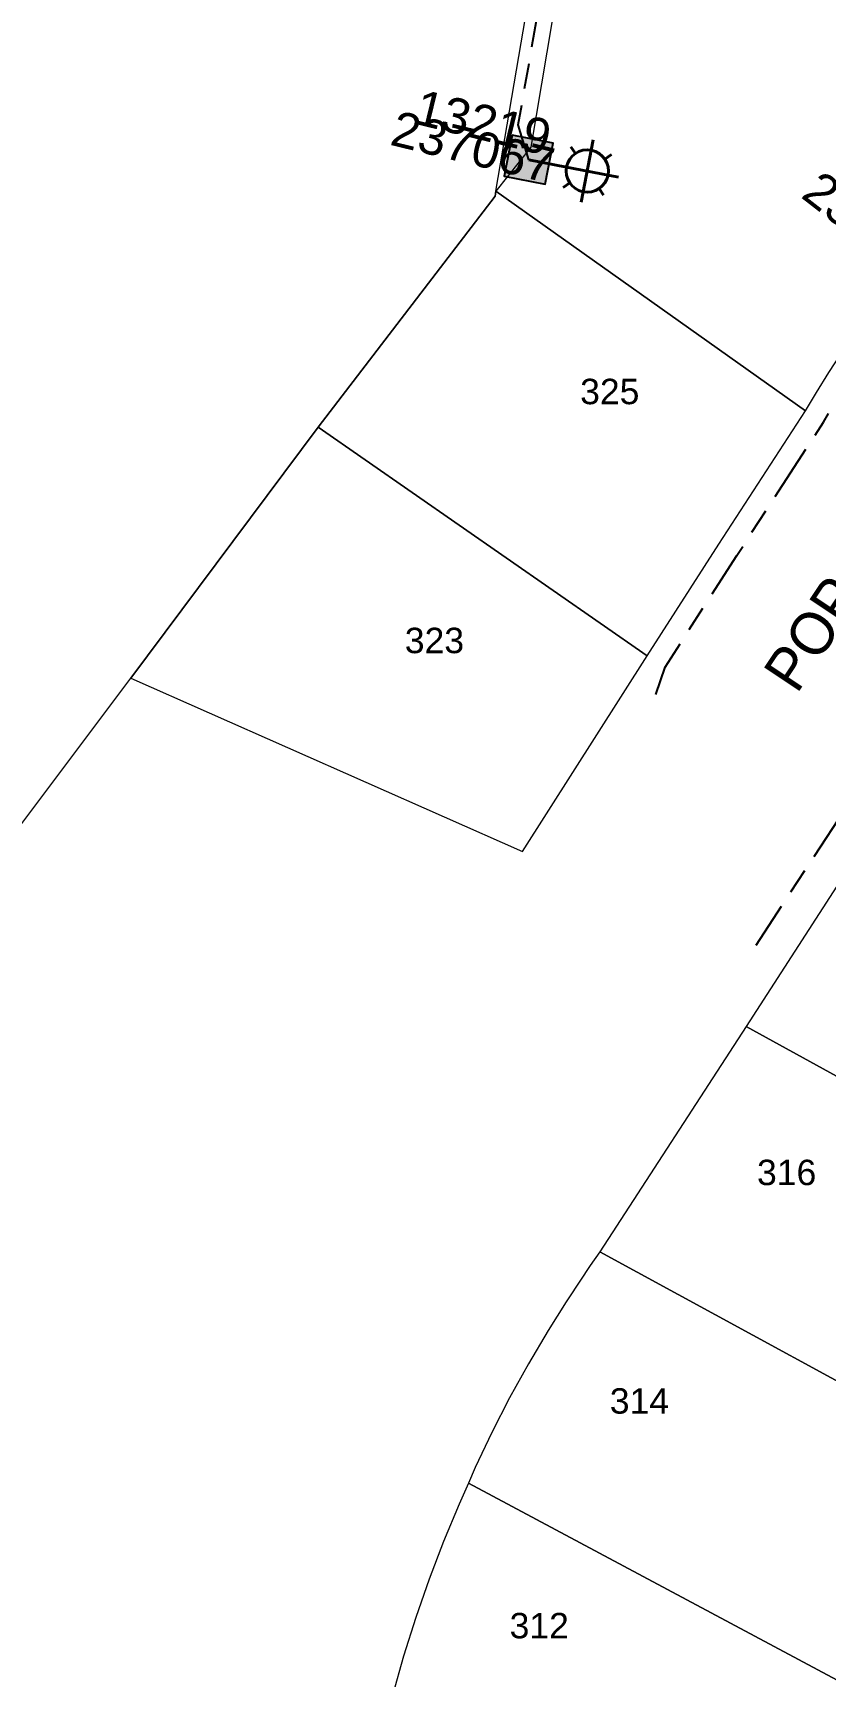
# Model space of a CAD drawing. Header units: metres. Extents: x -1 to 596445, y -2 to 12531291.
# Drawn here: x 297914.9 to 297971, y 6265558.5 to 6265674.9 of the extents above; entities that cross this region are included whole.
import ezdxf
from ezdxf.enums import TextEntityAlignment as Align

# ---------------------------------------------------------------- set-up
doc = ezdxf.new("R2010")
doc.units = ezdxf.units.M
doc.linetypes.add('Cable Exist UG', pattern=[8.2, 4, -1.2, 1.8, -1.2])
doc.layers.get('0').update_dxf_attribs({"color": 6})
doc.layers.add('Cadastre Land Parcels_SP_EXT', color=9, linetype='Continuous', lineweight=5)
for name, color, linetype in [('Equip_SP_SL_EXT', 7, 'Continuous'), ('Mains_SL_EXT', 7, 'Continuous'), ('Notes', 7, 'Continuous'), ('SupportsUG_SP_LV_SL_EXT', 7, 'Continuous'), ('UG_Details_SP_MISC', 7, 'Continuous')]:
    doc.layers.add(name, color=color, linetype=linetype)
doc.styles.add('COLUMN_LABEL', font='arial.ttf')
doc.styles.add('iecARIAL', font='arial.ttf', dxfattribs={"height": 2})
doc.styles.add('ITALICT', font='ITALICT')
doc.styles.add('POLE_LABEL', font='arial.ttf')
doc.styles.get("Standard").update_dxf_attribs({"font": 'arial.ttf'})

# ---------------------------------------------------------------- blocks, each defined once
blk = doc.blocks.new('COLUMN_EXT')
blk.add_hatch(color=256).paths.add_polyline_path([(-1.49, 1.48), (-1.49, -1.49), (1.48, -1.49), (1.48, 1.48)])
blk.add_lwpolyline([(-1.49, -1.49), (1.48, -1.49), (1.48, 1.48), (-1.49, 1.48)], close=True)
for tag, height, style, flags, p in [('ASSET_NUM', 2.5, 'COLUMN_LABEL', 8, (2, 2)), ('STRUCTURE_PLANT_NUMBER', 0.2, 'POLE_LABEL', 9, (1.81, 0.03)), ('STREET_CODE', 0.2, 'COLUMN_LABEL', 9, (1.81, -0.2))]:
    blk.add_attdef(tag, text='', height=height, dxfattribs=dict(style=style, flags=flags)).set_placement(p, align=Align.MIDDLE_LEFT)
at = {"flags": 9}
for tag, p in [('COLUMN_TYPE', (1.81, -0.4)), ('OWNED_BY', (1.81, -0.6)), ('STATE', (1.81, -0.8)), ('USAGE', (1.81, -1)), ('LEGEND', (1.81, -1.2)), ('STREETNAME', (1.81, -1.6)), ('SUBURB', (1.81, -1.8)), ('LOCATION', (1.81, -1.4)), ('NOTES', (1.81, -2))]:
    blk.add_attdef(tag, text='', height=0.2, dxfattribs=at).set_placement(p, align=Align.MIDDLE_LEFT)
at = {"flags": 1}
blk.add_attdef('Z', (1.81, -2.35), '', height=0.2, dxfattribs=at)
blk = doc.blocks.new('SL_LANTERN_EXT')
at = {"lineweight": 40}
for p, q in [((0, 1.97), (0, 6.47)), ((-1.46, 5.68), (-1.06, 5.28)), ((1.46, 5.68), (1.06, 5.28)), ((-2.25, 4.22), (2.25, 4.22)), ((-1.46, 2.76), (-1.06, 3.16)), ((0, 0), (0, 2.72)), ((1.46, 2.76), (1.06, 3.16))]:
    blk.add_line(p, q, dxfattribs=at)
blk.add_circle((0, 4.22), 1.5, dxfattribs=at)
at = {"style": 'iecARIAL', "flags": 8}
blk.add_attdef('ASSET_NUM', (1.5, 1.5), '', height=2.5, dxfattribs=at)
for tag, p, height, flags in [('CONSTRUCTED_VOLTAGE', (0.98, -0.65), 0.2, 9), ('CONTROL_TYPE', (0.98, -0.85), 0.2, 9), ('LANTERN_PURPOSE', (0.98, -1.05), 0.2, 9), ('LANTERN_TYPE', (0.98, -1.25), 0.2, 9), ('LNUMBER', (2.18, -3.25), 2.5, 8), ('OPERATING_VOLTAGE', (0.98, -1.65), 0.2, 9), ('ORIENTATION', (0.98, -1.85), 0.2, 9), ('OWNED_BY', (0.98, -2.05), 0.2, 9), ('STATE', (0.98, -2.25), 0.2, 9), ('NO_PHASES', (0.98, -1.45), 0.2, 9), ('USAGE', (0.98, -2.45), 0.2, 9), ('CEXIST', (0.98, -2.65), 0.2, 9), ('CNEW', (0.98, -2.85), 0.2, 9), ('CNUMBER', (0.98, -3.05), 0.2, 9), ('CREMOVE', (0.98, -3.25), 0.2, 9), ('CREPLACE', (0.98, -3.45), 0.2, 9), ('LKINGHEIGHT', (0.98, -3.65), 0.2, 9), ('LBRACKET', (0.98, -3.85), 0.2, 9), ('LBRACKETVOCAB', (0.98, -4.05), 0.2, 9), ('LCATEGORY', (0.98, -4.25), 0.2, 9), ('LCHARGE1', (0.98, -4.45), 0.2, 9), ('LCHARGE1PERCENT', (0.98, -4.65), 0.2, 9), ('LCHARGE2', (0.98, -4.85), 0.2, 9), ('LCHARGE2PERCENT', (0.98, -5.05), 0.2, 9), ('LCHARGE3', (0.98, -5.25), 0.2, 9), ('LCHARGE3PERCENT', (0.98, -5.45), 0.2, 9), ('LEXIST', (0.98, -5.65), 0.2, 9), ('LLAMP', (0.98, -5.85), 0.2, 9), ('LLAMPVOCAB', (0.98, -6.05), 0.2, 9), ('LMAST', (0.98, -6.25), 0.2, 9), ('LMASTVOCAB', (0.98, -6.45), 0.2, 9), ('LNEW', (0.98, -6.65), 0.2, 9), ('LANTNUMBER', (0.98, -6.85), 0.2, 9), ('LOUTREACH', (0.98, -7.25), 0.2, 9), ('LOUTREACHVOCAB', (0.98, -7.45), 0.2, 9), ('LRATECODE', (0.98, -7.65), 0.2, 9), ('LREMOVE', (0.98, -7.85), 0.2, 9), ('LREPLACE', (0.98, -8.05), 0.2, 9), ('LTYPE', (0.98, -8.25), 0.2, 9), ('STREETNAME', (0.98, -9.25), 0.2, 9), ('SUBURB', (0.98, -9.45), 0.2, 1), ('LTYPEVOCAB', (0.98, -8.45), 0.2, 9), ('LEGEND', (0.98, -8.65), 0.2, 9), ('LOCATION', (0.98, -8.85), 0.2, 9), ('NOTES', (0.98, -9.05), 0.2, 9)]:
    blk.add_attdef(tag, p, '', height=height, dxfattribs=dict(flags=flags))

msp = doc.modelspace()

# ---------------------------------------------------------------- linework, layer by layer
at = {"layer": 'Cadastre Land Parcels_SP_EXT', "linetype": 'Continuous'}
msp.add_lwpolyline([(297907.72, 6265610.41), (297921.83, 6265629.19), (297935.09, 6265646.96), (297947.61, 6265663.32), (297947.66, 6265663.67), (297961.77, 6265746.33), (297933.73, 6265752.58), (297914.66, 6265687.38)], dxfattribs=at)
for points in [[(297970.36, 6265649.43), (297971.22, 6265650.84), (297971.68, 6265651.52), (297975.01, 6265656.42), (297976.89, 6265659.44), (297978.71, 6265662.49), (297979.39, 6265663.68), (297980.46, 6265665.58), (297982.15, 6265668.71), (297983.76, 6265671.88), (297985.3, 6265675.09), (297985.58, 6265675.72), (297955.4, 6265698.06), (297950.14, 6265666.8), (297947.66, 6265663.67), (297969.57, 6265648.12), (297970.36, 6265649.43)], [(297935.09, 6265646.96), (297958.37, 6265630.77), (297963.44, 6265638.68), (297969.57, 6265648.12), (297947.66, 6265663.67), (297947.61, 6265663.32), (297935.09, 6265646.96)], [(297958.37, 6265630.77), (297935.09, 6265646.96), (297921.83, 6265629.19), (297949.55, 6265616.92), (297958.37, 6265630.77)], [(298002.63, 6265605.77), (297975.71, 6265620.52), (297965.37, 6265604.52), (297992.37, 6265589.67), (298002.63, 6265605.77)], [(297992.37, 6265589.67), (297965.37, 6265604.52), (297955.02, 6265588.56), (297982.21, 6265573.74), (297992.37, 6265589.67)], [(297982.21, 6265573.74), (297955.02, 6265588.56), (297954.34, 6265587.59), (297952.81, 6265585.32), (297952.63, 6265585.02), (297951.35, 6265582.99), (297949.96, 6265580.63), (297948.63, 6265578.22), (297947.38, 6265575.78), (297946.2, 6265573.29), (297945.71, 6265572.18), (297972.16, 6265558.04), (297982.21, 6265573.74)], [(297972.16, 6265558.04), (297945.71, 6265572.18), (297945.06, 6265570.71), (297943.96, 6265568.06), (297942.94, 6265565.38), (297941.99, 6265562.67), (297941.13, 6265559.93), (297940.34, 6265557.16), (297967.55, 6265538.37), (297969.75, 6265554.35), (297972.16, 6265558.04)]]:
    msp.add_lwpolyline(points, close=True, dxfattribs=at)
at = {"layer": 'Mains_SL_EXT', "linetype": 'Cable Exist UG', "flags": 128}
for points in [[(297949.98, 6265665.9), (297949.24, 6265668.37), (297956.6, 6265710.31), (297957.9, 6265712.01)], [(297958.99, 6265628.04), (297959.63, 6265629.96), (297959.63, 6265629.96), (297964.7, 6265637.87), (297970.84, 6265647.32), (297971.65, 6265648.65), (297972.48, 6265650.03), (297972.92, 6265650.68), (297976.27, 6265655.6), (297976.71, 6265656.32), (297977.9, 6265657.36)]]:
    msp.add_lwpolyline(points, dxfattribs=at)
at = {"layer": 'UG_Details_SP_MISC', "color": 7, "linetype": 'Cable Exist UG', "flags": 128}
msp.add_lwpolyline([(298032.15, 6265591.81), (298047.64, 6265616.77), (298048.58, 6265620.21), (298048.65, 6265623.3), (298048.03, 6265625.97), (298046.99, 6265627.96), (298045.72, 6265629.39), (298041.94, 6265631.15), (298026.12, 6265640.59), (298001.54, 6265652.99), (297998.38, 6265652.83), (297995.55, 6265651.92), (297992.84, 6265651.17), (297966.05, 6265610.27)], dxfattribs=at)

# ---------------------------------------------------------------- block references
at = {"layer": 'Equip_SP_SL_EXT'}
ref = msp.add_blockref('SL_LANTERN_EXT', (297949.98, 6265665.9), dxfattribs=dict(at, rotation=259.1116088175023))
ref.add_attrib('ASSET_NUM', '13219', dxfattribs={"layer": '0', "height": 2.5, "rotation": 346.3107, "style": 'iecARIAL'}).set_placement((297951.48, 6265667.4), align=Align.MIDDLE_RIGHT)
at = {"layer": 'SupportsUG_SP_LV_SL_EXT'}
ref = msp.add_blockref('COLUMN_EXT', (297949.98, 6265665.9), dxfattribs=dict(at, rotation=259.1116088175023))
ref.add_attrib('ASSET_NUM', '237067', dxfattribs={"layer": '0', "height": 2.5, "rotation": 346.3107, "style": 'COLUMN_LABEL'}).set_placement((297951.99, 6265666.65), align=Align.TOP_RIGHT)
ref = msp.add_blockref('COLUMN_EXT', (297977.9, 6265657.36), dxfattribs=dict(at, rotation=236.2904270003959))
ref.add_attrib('ASSET_NUM', '237070', dxfattribs={"layer": '0', "height": 2.5, "rotation": 322.151, "style": 'COLUMN_LABEL'}).set_placement((297979.9, 6265658.11), align=Align.TOP_RIGHT)

# ---------------------------------------------------------------- texts
at = {"layer": 'Cadastre Land Parcels_SP_EXT'}
for s, p in [('325', (297953.62, 6265648.59)), ('323', (297941.21, 6265630.96)), ('316', (297966.14, 6265593.29)), ('314', (297955.72, 6265577.11)), ('312', (297948.63, 6265561.2))]:
    msp.add_text(s, height=1.8, dxfattribs=at).set_placement(p)
at = {"layer": 'Notes', "insert": (297975.39, 6265640.33), "char_height": 3, "attachment_point": 5, "rotation": 56.3107, "style": 'ITALICT'}
msp.add_mtext('{\\fStylus BT|b0|i0|c0|p34;POPONDETTA            }', dxfattribs=at)

doc.saveas('drawing.dxf')
